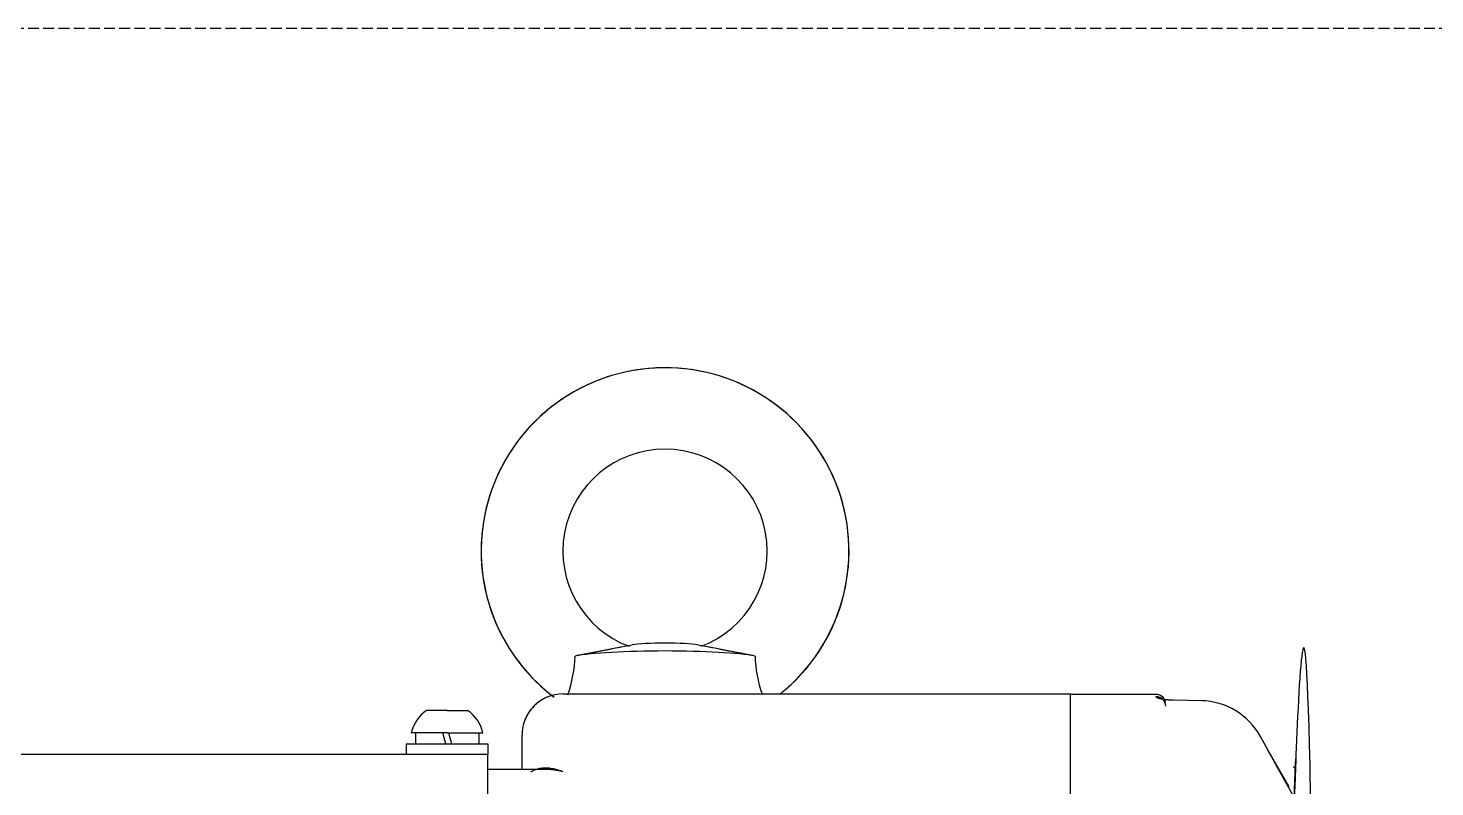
# Model space of a CAD drawing. Extents: x -1899985 to 1774885, y 556286 to 2175695.
# Drawn here: x -1659188.9 to -1658864.4, y 574582.4 to 574757.5 of the extents above; entities that cross this region are included whole.
import ezdxf

# ---------------------------------------------------------------- set-up
doc = ezdxf.new("R2010")
doc.units = 0
doc.header["$LTSCALE"] = 10
doc.header["$MEASUREMENT"] = 0
doc.linetypes.add('20剖面图$0$DASH', pattern=[0.35, 0.25, -0.1])
for name, color, linetype in [('20剖面图$0$A-LIN-V', 9, 'Continuous'), ('20剖面图$0$EWHS5T6M-3', 7, 'Continuous'), ('A-LIN-V', 9, 'Continuous')]:
    doc.layers.add(name, color=color, linetype=linetype)

# ---------------------------------------------------------------- blocks, each defined once
blk = doc.blocks.new('20剖面图$0$5555rrrrrrrrrrr')
blk.add_line((-1630963.08, 574638.91), (-1630963.08, 574638.79))
at = {"color": 6, "linetype": '20剖面图$0$DASH'}
blk.add_lwpolyline([(-1626650, 568562.45), (-1636625, 568562.45), (-1636625, 574792.49), (-1626650, 574792.49)], close=True, dxfattribs=at)
at = {"layer": '20剖面图$0$EWHS5T6M-3', "color": 7, "linetype": 'Continuous'}
for p, q in [((-1631064.14, 574650.2), (-1631066.8, 574649.69)), ((-1631046.35, 574649.69), (-1631049.01, 574650.2)), ((-1631080.15, 574638.91), (-1630963.08, 574638.91)), ((-1631030.03, 574638.91), (-1630963.08, 574638.91)), ((-1630963.08, 574620.99), (-1630963.08, 574638.91)), ((-1630943.28, 574638.79), (-1630963.08, 574638.79)), ((-1630943.28, 574638.79), (-1630963.08, 574638.79)), ((-1630963.08, 574620.99), (-1630963.08, 574638.52)), ((-1631106.86, 574635.13), (-1631111.58, 574635.13)), ((-1631110.49, 574635.14), (-1631110.49, 574635.13)), ((-1631106.86, 574635.13), (-1631102.15, 574635.13)), ((-1630932.86, 574637.36), (-1630939.26, 574637.46)), ((-1630932.86, 574637.36), (-1630939.26, 574637.46)), ((-1631106.86, 574629.95), (-1631115.11, 574629.95)), ((-1631114.17, 574629.95), (-1631114.17, 574627.43)), ((-1631107.18, 574627.43), (-1631107.85, 574629.95)), ((-1631106.86, 574629.95), (-1631098.61, 574629.95)), ((-1631106.55, 574629.95), (-1631105.87, 574627.43)), ((-1631099.55, 574629.95), (-1631099.55, 574627.43)), ((-1631089.58, 574621.52), (-1631089.58, 574629.41)), ((-1631089.58, 574621.52), (-1631089.58, 574629.41)), ((-1630914.46, 574620.44), (-1630919.25, 574629.1)), ((-1630914.46, 574620.44), (-1630919.25, 574629.1)), ((-1631097.43, 574624.92), (-1632012, 574624.92)), ((-1631097.43, 574624.92), (-1632012, 574624.92)), ((-1631116.29, 574627.43), (-1631097.43, 574627.43)), ((-1631116.29, 574627.43), (-1631116.29, 574624.92)), ((-1631097.43, 574627.43), (-1631097.43, 574624.92)), ((-1631097.43, 574583.28), (-1631097.43, 574624.92)), ((-1631097.43, 574621.52), (-1631097.43, 574624.92)), ((-1630912.63, 574617.49), (-1630917.46, 574625.86)), ((-1630912.63, 574617.49), (-1630917.46, 574625.86)), ((-1631084, 574621.52), (-1631097.43, 574621.52)), ((-1631089.58, 574621.52), (-1631097.43, 574621.52)), ((-1630963.08, 574596.09), (-1630963.08, 574620.99)), ((-1630963.08, 574596.09), (-1630963.08, 574620.99))]:
    blk.add_line(p, q, dxfattribs=at)
for centre, radius, start, end in [((-1631107.29, 574648.72), 29.99, 340.57, 357.9811), ((-1631005.93, 574648.7), 29.92, 181.9928, 199.1834), ((-1631080.11, 574629.45), 9.47, 90.2306, 180.2288), ((-1631080.11, 574629.45), 9.47, 105.7087, 180.2288), ((-1630943.28, 574636.59), 2.2, 11.0294, 90), ((-1630943.28, 574636.59), 2.2, 27.4618, 90), ((-1630943.26, 574636.11), 2.18, 0.4872, 90.479), ((-1631106.86, 574628.12), 8.45, 123.9117, 167.5145), ((-1631106.86, 574628.12), 8.45, 12.4855, 56.0883), ((-1630933.23, 574621.41), 15.95, 28.8089, 88.6773), ((-1630933.23, 574621.41), 15.95, 28.8089, 88.6773), ((-1630790.97, 574685.58), 139.62, 207.8147, 216.9144), ((-1630790.97, 574685.58), 139.62, 207.8147, 216.9144)]:
    blk.add_arc(centre, radius, start, end, dxfattribs=at)
for centre, major_axis, ratio, start_param, end_param in [((-1631056.58, 574671.89), (42.43, 0), 0.996195, -0.894844, 4.049918), ((-1631056.58, 574671.89), (42.43, 0), 0.996195, -0.894844, 4.064252), ((-1631056.58, 574671.89), (23.57, 0), 0.996195, -1.211117, 4.35271), ((-1631056.58, 574649.91), (-8.3, 0), 0.087156, 4.712389, 5.858974), ((-1631056.58, 574649.91), (-8.3, 0), 0.087156, 3.565804, 4.712389), ((-1631056.58, 574646.84), (-22.79, 0), 0.087156, 4.712389, 5.856982), ((-1631056.58, 574646.84), (-22.79, 0), 0.087156, 3.567796, 4.712389)]:
    blk.add_ellipse(centre, major_axis=major_axis, ratio=ratio, start_param=start_param, end_param=end_param, dxfattribs=at)
for points, degree, knots in [([(-1630911.72, 574401.29), (-1630910.71, 574401.22), (-1630909.71, 574400.81), (-1630908.72, 574400.39), (-1630907.77, 574399.64), (-1630906.82, 574398.9), (-1630905.96, 574397.84), (-1630905.1, 574396.79), (-1630904.37, 574395.48), (-1630903.64, 574394.17), (-1630903.06, 574392.65), (-1630902.48, 574391.14), (-1630902.08, 574389.47), (-1630901.68, 574387.81), (-1630901.48, 574386.07), (-1630901.28, 574384.34), (-1630901.28, 574382.59), (-1630901.28, 574380.85), (-1630901.48, 574379.18), (-1630901.68, 574377.5), (-1630902.08, 574375.96), (-1630902.48, 574374.42), (-1630903.06, 574373.07), (-1630903.64, 574371.73), (-1630904.37, 574370.64), (-1630905.1, 574369.55), (-1630905.96, 574368.76), (-1630906.82, 574622.97), (-1630907.77, 574622.5), (-1630908.71, 574622.04), (-1630909.71, 574621.93), (-1630910.71, 574621.82), (-1630911.72, 574622.06)], 2, [0, 0, 0, 0.0625, 0.0625, 0.125, 0.125, 0.1875, 0.1875, 0.25, 0.25, 0.3125, 0.3125, 0.375, 0.375, 0.4375, 0.4375, 0.5, 0.5, 0.5625, 0.5625, 0.625, 0.625, 0.6875, 0.6875, 0.75, 0.75, 0.8125, 0.8125, 0.875, 0.875, 0.9375, 0.9375, 1, 1, 1]), ([(-1631066.7, 574649.71), (-1631066.74, 574649.7), (-1631067.03, 574649.65), (-1631067.83, 574649.49), (-1631068.97, 574649.26), (-1631070.19, 574649.03), (-1631071.12, 574648.85), (-1631072.12, 574648.65), (-1631073.05, 574648.48), (-1631073.93, 574648.31), (-1631074.74, 574648.15), (-1631075.58, 574647.99), (-1631076.44, 574647.83), (-1631077.03, 574647.72), (-1631077.32, 574647.66)], 3, [0.2991535, 0.2991535, 0.2991535, 0.2991535, 0.3094943, 0.3759967, 0.5011338, 0.5596756, 0.6253853, 0.6856136, 0.7502717, 0.7981934, 0.8470118, 0.8968364, 0.9477883, 1, 1, 1, 1]), ([(-1631035.83, 574647.66), (-1631035.99, 574647.69), (-1631036.32, 574647.75), (-1631036.81, 574647.85), (-1631037.29, 574647.94), (-1631037.76, 574648.03), (-1631038.23, 574648.12), (-1631038.69, 574648.21), (-1631039.13, 574648.29), (-1631039.58, 574648.38), (-1631040.22, 574648.5), (-1631041.03, 574648.65), (-1631042.03, 574648.85), (-1631042.96, 574649.03), (-1631044.17, 574649.26), (-1631045.31, 574649.49), (-1631046.12, 574649.65), (-1631046.41, 574649.7), (-1631046.45, 574649.71)], 3, [0, 0, 0, 0, 0.0291535, 0.0579, 0.0862636, 0.114267, 0.1419322, 0.1692799, 0.1963296, 0.2231, 0.2496083, 0.3142608, 0.3745184, 0.4399871, 0.4983658, 0.6233073, 0.6899846, 0.7009324, 0.7009324, 0.7009324, 0.7009324]), ([(-1630939.26, 574637.46), (-1630939.67, 574637.47), (-1630940.06, 574637.49), (-1630940.45, 574637.51), (-1630940.82, 574637.55), (-1630941.19, 574637.58), (-1630941.52, 574637.63), (-1630941.84, 574637.67), (-1630942.12, 574637.73), (-1630942.4, 574637.79), (-1630942.61, 574637.85), (-1630942.83, 574637.92), (-1630942.98, 574637.99), (-1630943.12, 574638.06), (-1630943.2, 574638.14), (-1630943.28, 574638.21), (-1630943.28, 574638.29)], 2, [0, 0, 0, 0.125, 0.125, 0.25, 0.25, 0.375, 0.375, 0.5, 0.5, 0.625, 0.625, 0.75, 0.75, 0.875, 0.875, 1, 1, 1]), ([(-1630939.26, 574637.46), (-1630939.67, 574637.47), (-1630940.06, 574637.49), (-1630940.45, 574637.51), (-1630940.82, 574637.55), (-1630941.08, 574637.57), (-1630941.32, 574637.6)], 2, [0, 0, 0, 0.125, 0.125, 0.25, 0.25, 0.3390193, 0.3390193, 0.3390193]), ([(-1631087.44, 574620.99), (-1631087.44, 574620.99), (-1631087.36, 574621.04), (-1631087.2, 574621.14), (-1631086.94, 574621.28), (-1631086.68, 574621.4), (-1631086.4, 574621.51), (-1631086.11, 574621.61), (-1631085.78, 574621.7), (-1631085.42, 574621.78), (-1631085.02, 574621.84), (-1631084.57, 574621.88), (-1631084.08, 574621.89), (-1631083.54, 574621.87), (-1631082.95, 574621.81), (-1631082.31, 574621.7), (-1631081.63, 574621.53), (-1631080.9, 574621.3), (-1631080.4, 574621.1), (-1631080.15, 574620.99)], 3, [0.3697018, 0.3697018, 0.3697018, 0.3697018, 0.3698202, 0.3948705, 0.42041, 0.4464403, 0.4729628, 0.4999791, 0.5295356, 0.5622689, 0.5981805, 0.6372718, 0.6795436, 0.7249968, 0.7736319, 0.8254494, 0.8804497, 0.9386332, 1, 1, 1, 1]), ([(-1631080.15, 574620.99), (-1631080.31, 574621.03), (-1631080.64, 574621.11), (-1631081.12, 574621.21), (-1631081.57, 574621.29), (-1631082, 574621.36), (-1631082.41, 574621.41), (-1631082.79, 574621.45), (-1631083.16, 574621.48), (-1631083.49, 574621.5), (-1631083.81, 574621.51), (-1631084.03, 574621.52), (-1631084.14, 574621.52), (-1631084.15, 574621.52)], 3, [0, 0, 0, 0, 0.0263006, 0.0514237, 0.0753694, 0.0981375, 0.1197282, 0.1401415, 0.1593774, 0.1774359, 0.1943171, 0.2100211, 0.2121854, 0.2121854, 0.2121854, 0.2121854])]:
    blk.add_open_spline(points, degree=degree, knots=knots, dxfattribs=at)
blk = doc.blocks.new('20剖面图')
at = {"layer": '20剖面图$0$A-LIN-V'}
blk.add_blockref('20剖面图$0$5555rrrrrrrrrrr', (-27985.4, -35.04), dxfattribs=at)

msp = doc.modelspace()

# ---------------------------------------------------------------- block references
at = {"layer": 'A-LIN-V'}
msp.add_blockref('20剖面图', (0, 0), dxfattribs=at)

doc.saveas('drawing.dxf')
